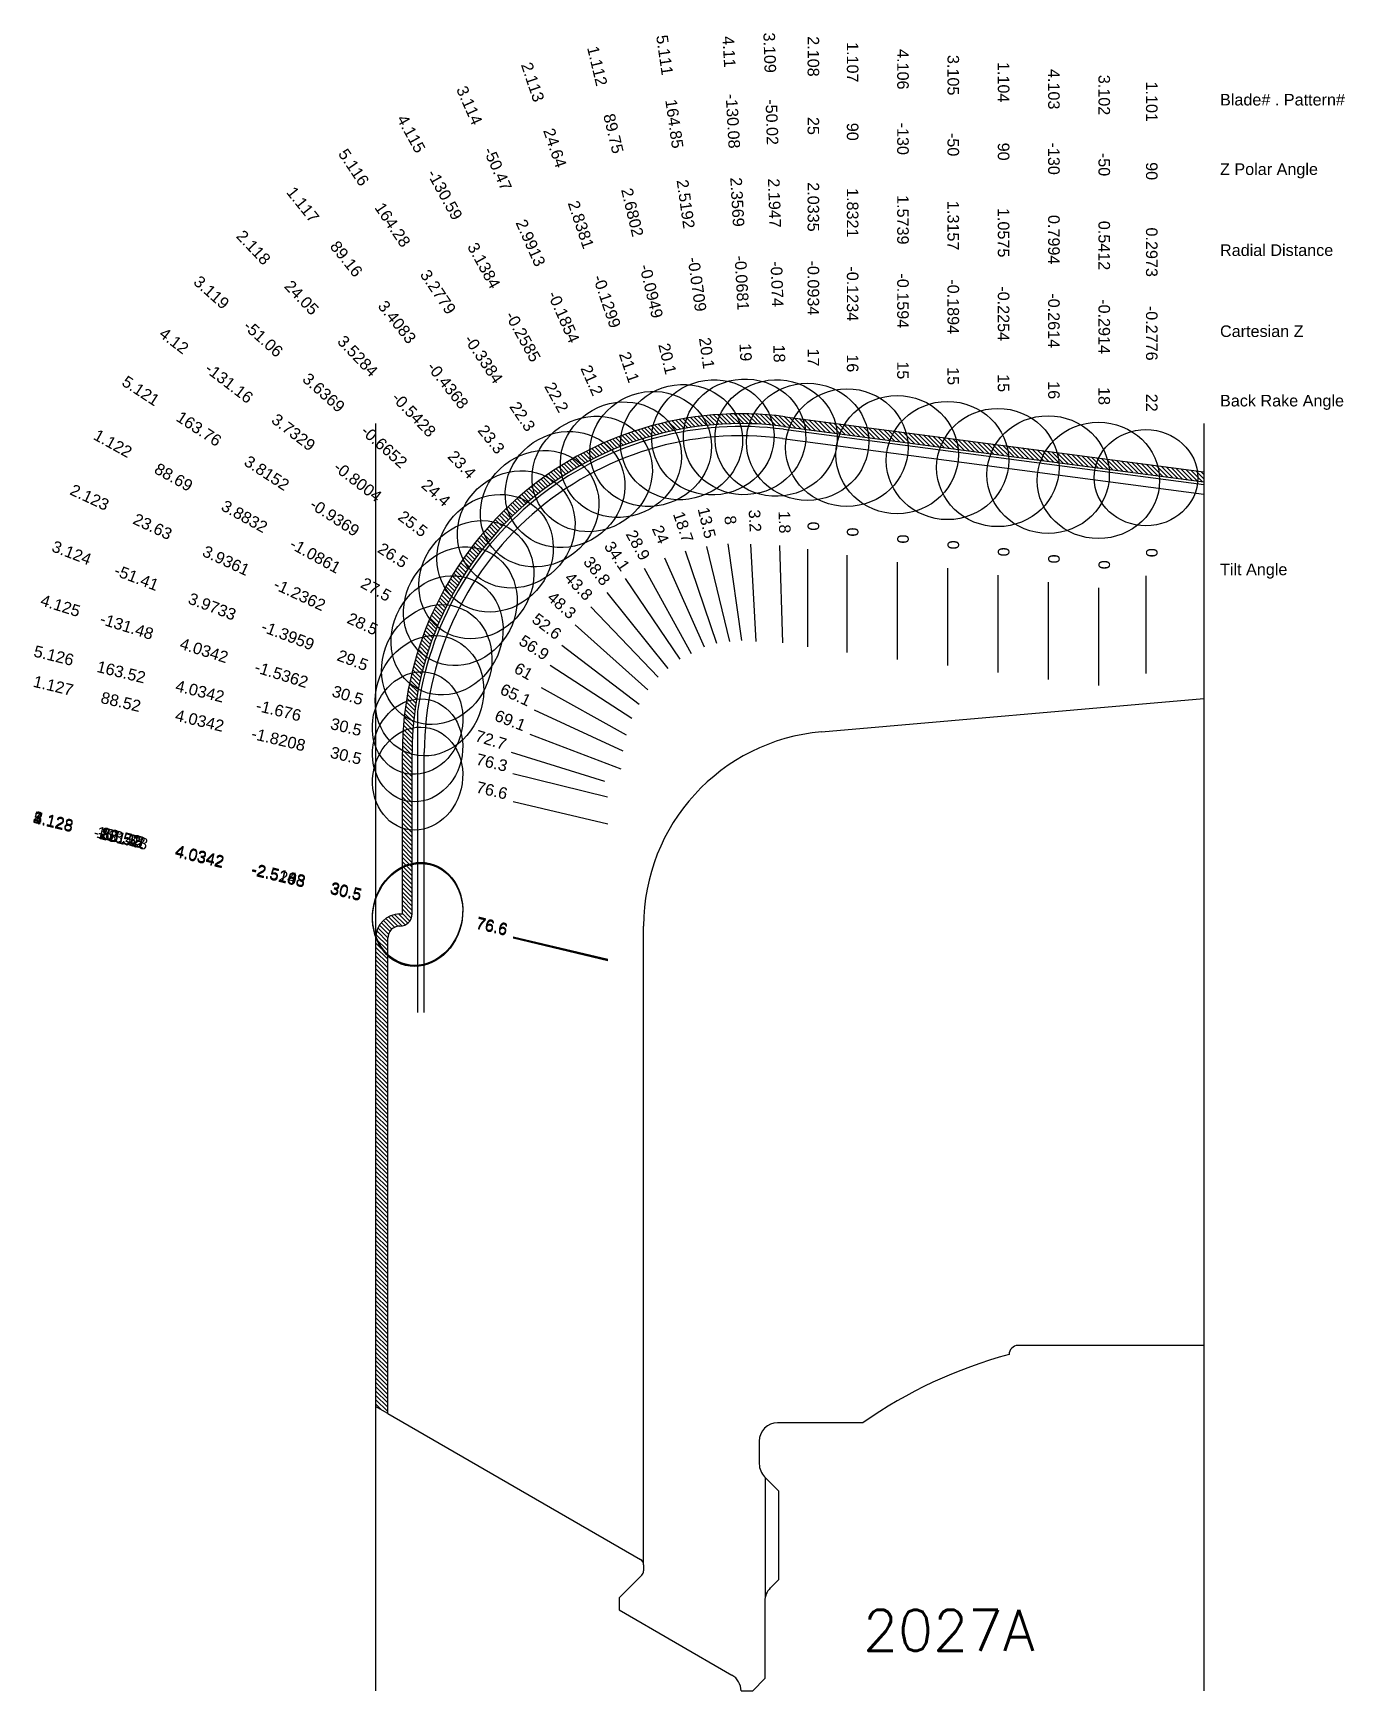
# Model space of a CAD drawing. Header units: inches. Extents: x 29.99 to 36.72, y 11.5 to 20.
import ezdxf
from ezdxf.enums import TextEntityAlignment as Align
from ezdxf.lldxf.tags import DXFTag

# ---------------------------------------------------------------- set-up
doc = ezdxf.new("R2010")
doc.units = ezdxf.units.IN
doc.header["$MEASUREMENT"] = 0
for name, color, linetype in [('Blade_1', 30, 'Continuous'), ('Blade_2', 52, 'Continuous'), ('Blade_3', 92, 'Continuous'), ('Blade_4', 132, 'Continuous'), ('Blade_5', 152, 'Continuous'), ('CDG-38446R1', 7, 'Continuous'), ('CLine', 5, 'CENTER2'), ('Hardmetal', 251, 'Continuous')]:
    doc.layers.add(name, color=color, linetype=linetype)
doc.styles.add('RomanD', font='romand.shx')
doc.styles.get("Standard").update_dxf_attribs({"font": 'arial.ttf'})
tags = doc.linetypes.add('CENTER2', pattern=[1.125, 0.75, -0.125, 0.125, -0.125]).pattern_tags.tags
tags[10:11] = [DXFTag(74, 4), DXFTag(75, 0), DXFTag(340, '0'), DXFTag(46, 0.0), DXFTag(50, 0.0), DXFTag(44, 0.0), DXFTag(45, 0.0)]
tags[8:9] = [DXFTag(74, 4), DXFTag(75, 0), DXFTag(340, '0'), DXFTag(46, 0.0), DXFTag(50, 0.0), DXFTag(44, 0.0), DXFTag(45, 0.0)]
tags[6:7] = [DXFTag(74, 4), DXFTag(75, 0), DXFTag(340, '0'), DXFTag(46, 0.0), DXFTag(50, 0.0), DXFTag(44, 0.0), DXFTag(45, 0.0)]
tags[4:5] = [DXFTag(74, 4), DXFTag(75, 0), DXFTag(340, '0'), DXFTag(46, 0.0), DXFTag(50, 0.0), DXFTag(44, 0.0), DXFTag(45, 0.0)]
tags = doc.linetypes.add('HIDDEN2', pattern=[0.1875, 0.125, -0.0625]).pattern_tags.tags
tags[6:7] = [DXFTag(74, 4), DXFTag(75, 0), DXFTag(340, '0'), DXFTag(46, 0.0), DXFTag(50, 0.0), DXFTag(44, 0.0), DXFTag(45, 0.0)]
tags[4:5] = [DXFTag(74, 4), DXFTag(75, 0), DXFTag(340, '0'), DXFTag(46, 0.0), DXFTag(50, 0.0), DXFTag(44, 0.0), DXFTag(45, 0.0)]

msp = doc.modelspace()

# ---------------------------------------------------------------- hatches: boundary and pattern name
at = {"layer": 'Hardmetal'}
h = msp.add_hatch(dxfattribs=at)
h.set_pattern_fill('ANSI31', color=256, scale=0.125, angle=90)
h.set_pattern_definition([(135, (-6.585199, 3.688603), (-0.0110485435, -0.0110485435), [])])
h.paths.add_polyline_path([(31.8875, 15.4852), (31.875, 15.4852, 0.414214), (31.75, 15.3602), (31.75, 12.9588), (31.8125, 12.9227), (31.8125, 15.3602, -0.414214), (31.875, 15.4227, 0.414214), (31.9375, 15.4852), (31.9375, 16.3125, -0.453094), (33.8453, 17.9856), (36, 17.7019), (36, 17.7523), (33.8518, 18.0351, 0.453094), (31.8875, 16.3125)])

# ---------------------------------------------------------------- linework, layer by layer
for p, q in [((34.0378, 16.4189), (36, 16.5906)), ((33.125, 12.1469), (33.125, 15.4227))]:
    msp.add_line(p, q)
for centre, radius, start in [((34.125, 15.4227), 1, 95), ((31.875, 15.3602), 0.0625, 90)]:
    msp.add_arc(centre, radius, start, 180)
at = {"layer": 'Blade_1'}
for p, q in [((33.4484, 17.3688), (33.565, 16.8826)), ((34.1679, 17.3251), (34.1679, 16.8251)), ((34.9425, 17.2231), (34.9425, 16.7231)), ((35.7027, 17.2189), (35.7027, 16.7189)), ((32.937, 17.1332), (33.2501, 16.7434)), ((32.5992, 16.6466), (33.0365, 16.4042)), ((32.4555, 16.0623), (32.9419, 15.9463)), ((32.4555, 15.3648), (32.9419, 15.2488))]:
    msp.add_line(p, q, dxfattribs=at)
for centre, major_axis, ratio in [((33.3198, 17.9051), (0.3053, 0.0732), 0.939148), ((34.1679, 17.8766), (0.314, 0), 0.961262), ((34.9425, 17.7746), (0.314, 0), 0.965926), ((35.7027, 17.7224), (0.266, 0), 0.927184), ((32.5917, 17.5632), (0.2448, 0.1966), 0.918206), ((32.1168, 16.9139), (0.1522, 0.2746), 0.887023), ((31.9658, 16.1792), (0.0617, 0.2587), 0.861515), ((31.9658, 15.4817), (0.0617, 0.2587), 0.861515)]:
    msp.add_ellipse(centre, major_axis=major_axis, ratio=ratio, dxfattribs=at)
at = {"layer": 'Blade_2'}
for p, q in [((33.3387, 17.3477), (33.499, 16.8741)), ((33.9665, 17.3551), (33.9665, 16.8551)), ((32.8536, 17.0594), (33.1999, 16.6988)), ((32.5643, 16.5319), (33.0179, 16.3217)), ((32.4555, 15.3683), (32.9419, 15.2523))]:
    msp.add_line(p, q, dxfattribs=at)
for centre, major_axis, ratio in [((33.1619, 17.8701), (0.2974, 0.1007), 0.932755), ((33.9665, 17.9066), (0.314, 0), 0.956305), ((32.4716, 17.4572), (0.2265, 0.2175), 0.917792), ((32.0639, 16.7638), (0.132, 0.2849), 0.878779), ((31.9658, 15.4852), (0.0617, 0.2587), 0.861515)]:
    msp.add_ellipse(centre, major_axis=major_axis, ratio=ratio, dxfattribs=at)
at = {"layer": 'Blade_3'}
for p, q in [((33.8227, 17.3748), (33.8385, 16.875)), ((33.2331, 17.3108), (33.4365, 16.8541)), ((34.6843, 17.2591), (34.6843, 16.7591)), ((35.4588, 17.1571), (35.4588, 16.6571)), ((32.7745, 16.9676), (33.1476, 16.6346)), ((32.5419, 16.4073), (33.009, 16.2289)), ((32.4555, 15.3668), (32.9419, 15.2508))]:
    msp.add_line(p, q, dxfattribs=at)
for centre, major_axis, ratio in [((33.8053, 17.926), (0.3138, 0.0099), 0.951011), ((33.0087, 17.8146), (0.2868, 0.1278), 0.932426), ((34.6843, 17.8106), (0.314, 0), 0.965926), ((35.4588, 17.7086), (0.314, 0), 0.951057), ((32.3631, 17.3348), (0.2091, 0.2343), 0.910461), ((32.0267, 16.6041), (0.112, 0.2933), 0.870326), ((31.9658, 15.4837), (0.0617, 0.2587), 0.861515)]:
    msp.add_ellipse(centre, major_axis=major_axis, ratio=ratio, dxfattribs=at)
at = {"layer": 'Blade_4'}
for p, q in [((33.6735, 17.3812), (33.7011, 16.882)), ((34.4261, 17.2891), (34.4261, 16.7891)), ((33.1279, 17.2585), (33.3693, 16.8207)), ((35.2006, 17.1871), (35.2006, 16.6871)), ((32.7049, 16.8642), (33.1019, 16.5602)), ((32.4465, 16.3139), (32.9238, 16.1651)), ((32.4555, 15.3628), (32.9419, 15.2468))]:
    msp.add_line(p, q, dxfattribs=at)
for centre, major_axis, ratio in [((33.6431, 17.9319), (0.3135, 0.0173), 0.945366), ((34.4261, 17.8406), (0.314, 0), 0.965926), ((32.8616, 17.7415), (0.275, 0.1516), 0.925674), ((35.2006, 17.7386), (0.314, 0), 0.961262), ((32.2671, 17.1996), (0.1909, 0.2493), 0.902887), ((31.9658, 16.4638), (0.0792, 0.2539), 0.861515), ((31.9658, 15.4797), (0.0617, 0.2587), 0.861515)]:
    msp.add_ellipse(centre, major_axis=major_axis, ratio=ratio, dxfattribs=at)
at = {"layer": 'Blade_5'}
for p, q in [((33.558, 17.383), (33.628, 16.888)), ((33.0314, 17.205), (33.3118, 16.7911)), ((32.6466, 16.7617), (33.0654, 16.4884)), ((32.4549, 16.2046), (32.9407, 16.086)), ((32.4555, 15.3663), (32.9419, 15.2503))]:
    msp.add_line(p, q, dxfattribs=at)
for centre, major_axis, ratio in [((33.4808, 17.9291), (0.3109, 0.044), 0.939375), ((32.7221, 17.6616), (0.26, 0.1761), 0.925282), ((32.1848, 17.0631), (0.1716, 0.263), 0.895067), ((31.9658, 16.324), (0.0631, 0.2584), 0.861515), ((31.9658, 15.4832), (0.0617, 0.2587), 0.861515)]:
    msp.add_ellipse(centre, major_axis=major_axis, ratio=ratio, dxfattribs=at)
at = {"layer": 'CDG-38446R1', "color": 7, "linetype": 'Continuous'}
for p, q in [((33.8453, 17.9856), (36, 17.7019)), ((31.9375, 15.4852), (31.9375, 16.3125)), ((31.8125, 12.9227), (31.8125, 15.3602)), ((36, 13.2716), (35.0469, 13.2716)), ((31.8125, 12.9227), (33.1094, 12.174)), ((34.25, 12.875), (33.8125, 12.875)), ((33.7188, 12.7812), (33.7188, 12.6638)), ((33.7462, 12.5975), (33.8176, 12.5261)), ((33.8176, 12.5261), (33.8176, 12.0701)), ((33.1158, 12.0933), (33, 11.9775)), ((33.125, 12.1469), (33.125, 12.1154)), ((33.8176, 12.0701), (33.775, 12.0275)), ((33, 11.9775), (33, 11.915)), ((33, 11.915), (33.5781, 11.5812)), ((33.7475, 11.9612), (33.7475, 11.5625)), ((33.625, 11.5), (33.685, 11.5)), ((33.7475, 11.5625), (33.685, 11.5))]:
    msp.add_line(p, q, dxfattribs=at)
at = {"layer": 'CDG-38446R1', "color": 7, "linetype": 'HIDDEN2'}
msp.add_line((33.75, 11.9827), (33.75, 12.5938), dxfattribs=at)
at = {"layer": 'CDG-38446R1', "color": 7, "linetype": 'Continuous'}
for centre, radius, start, end in [((33.625, 16.3125), 1.6875, 82.5, 180), ((31.875, 15.4852), 0.0625, 270, 0), ((35.0469, 13.2247), 0.0469, 90, 180), ((35.6167, 10.9231), 2.3828, 105, 125), ((33.8125, 12.7812), 0.0938, 90, 180), ((33.8125, 12.6638), 0.0937, 180, 225), ((33.0938, 12.1469), 0.0312, 0, 60), ((33.0938, 12.1154), 0.0312, 315, 0), ((33.8413, 11.9612), 0.0938, 135, 180), ((33.5312, 11.5), 0.0937, 0, 60)]:
    msp.add_arc(centre, radius, start, end, dxfattribs=at)
at = {"layer": 'CLine', "color": 1, "linetype": 'HIDDEN2'}
msp.add_line((31.75, 18), (31.75, 11.5), dxfattribs=at)
at = {"layer": 'CLine', "color": 1, "linetype": 'Continuous'}
for p, q in [((33.8433, 17.9707), (36, 17.6868)), ((33.8371, 17.9236), (36, 17.6388)), ((31.9658, 16.523), (31.9658, 14.9794)), ((32, 14.9794), (32, 16.3125))]:
    msp.add_line(p, q, dxfattribs=at)
at = {"layer": 'CLine'}
msp.add_line((36, 18), (36, 11.5), dxfattribs=at)
at = {"layer": 'CLine', "color": 1, "linetype": 'Continuous'}
for radius, end in [(1.6725, 172.7695), (1.625, 180)]:
    msp.add_arc((33.625, 16.3125), radius, 82.5, end, dxfattribs=at)
at = {"layer": 'Hardmetal'}
for p, q in [((33.8518, 18.0351), (36, 17.7523)), ((31.8875, 15.4852), (31.8875, 16.3125)), ((31.875, 15.4852), (31.8875, 15.4852)), ((31.75, 15.3602), (31.75, 12.9588)), ((31.8125, 12.9227), (31.75, 12.9588))]:
    msp.add_line(p, q, dxfattribs=at)
for centre, radius, start in [((33.625, 16.3125), 1.7375, 82.5), ((31.875, 15.3602), 0.125, 90)]:
    msp.add_arc(centre, radius, start, 180, dxfattribs=at)

# ---------------------------------------------------------------- texts
at = {"insert": (34.2507, 11.9155), "char_height": 0.209641, "attachment_point": 1, "style": 'RomanD'}
msp.add_mtext_dynamic_manual_height_columns('{\\Fromans|c0;\\C3;2027A}', width=1.947301, gutter_width=1.0482, heights=[0], dxfattribs=at)
at = {"layer": 'Blade_1'}
for s, height, rotation, p in [('1.112', 0.05937, 283.48489, (32.8589, 19.8271)), ('1.107', 0.05937, 270, (34.1679, 19.8531)), ('1.104', 0.05937, 270, (34.9425, 19.7511)), ('1.101', 0.05937, 270, (35.7027, 19.6509)), ('89.75', 0.05937, 283.48489, (32.942, 19.4807)), ('90', 0.05937, 270, (34.1679, 19.4968)), ('90', 0.05937, 270, (34.9425, 19.3948)), ('90', 0.05937, 270, (35.7027, 19.2947)), ('1.117', 0.05937, 308.77102, (31.354, 19.1042)), ('2.6802', 0.05937, 283.48489, (33.0389, 19.0765)), ('1.8321', 0.05937, 270, (34.1679, 19.0812)), ('1.0575', 0.05937, 270, (34.9425, 18.9792)), ('0.2973', 0.05937, 270, (35.7027, 18.879)), ('89.16', 0.05937, 308.77102, (31.5771, 18.8264)), ('-0.0949', 0.05937, 283.48489, (33.1358, 18.6723)), ('-0.1234', 0.05937, 270, (34.1679, 18.6656)), ('3.4083', 0.05937, 308.77102, (31.8373, 18.5024)), ('-0.2254', 0.05937, 270, (34.9425, 18.5636)), ('-0.2776', 0.05937, 270, (35.7027, 18.4634)), ('20.1', 0.05937, 283.48489, (33.2189, 18.3259)), ('-0.4368', 0.05937, 308.77102, (32.0976, 18.1783)), ('16', 0.05937, 270, (34.1679, 18.3093)), ('15', 0.05937, 270, (34.9425, 18.2073)), ('22', 0.05937, 270, (35.7027, 18.1072)), ('1.122', 0.05937, 331.0044, (30.388, 17.872)), ('23.3', 0.05937, 308.77102, (32.3207, 17.9006)), ('88.69', 0.05937, 331.0044, (30.6996, 17.6993)), ('3.8832', 0.05937, 331.0044, (31.0632, 17.4978)), ('13.5', 0.05937, 283.48489, (33.4207, 17.4843)), ('0', 0.0594, 270, (34.1679, 17.4438)), ('-1.0861', 0.05937, 331.0044, (31.4267, 17.2964)), ('0', 0.0594, 270, (34.9425, 17.3418)), ('0', 0.0594, 270, (35.7027, 17.3377)), ('38.8', 0.05937, 308.77102, (32.8627, 17.2258)), ('27.5', 0.05937, 331.0044, (31.7383, 17.1237)), ('61', 0.05937, 331.0044, (32.4953, 16.7041)), ('1.127', 0.05937, 346.5805, (30.0899, 16.6268)), ('88.52', 0.05937, 346.5805, (30.4365, 16.5441)), ('4.0342', 0.05937, 346.5805, (30.8407, 16.4476)), ('-1.8208', 0.05937, 346.5805, (31.245, 16.3512)), ('30.5', 0.05937, 346.5805, (31.5915, 16.2685)), ('76.6', 0.05937, 346.5805, (32.34, 16.0899)), ('1.128', 0.05937, 346.5805, (30.0899, 15.9293)), ('88.52', 0.05937, 346.5805, (30.4365, 15.8466)), ('4.0342', 0.05937, 346.5805, (30.8407, 15.7501)), ('-2.5183', 0.05937, 346.5805, (31.245, 15.6537)), ('30.5', 0.05937, 346.5805, (31.5915, 15.571)), ('76.6', 0.05937, 346.5805, (32.34, 15.3924))]:
    msp.add_text(s, height=height, rotation=rotation, dxfattribs=at).set_placement(p, align=Align.CENTER)
at = {"layer": 'Blade_2'}
for s, height, rotation, p in [('2.108', 0.05937, 270, (33.9665, 19.8831)), ('2.113', 0.05937, 288.69822, (32.5283, 19.7423)), ('25', 0.05937, 270, (33.9665, 19.5268)), ('24.64', 0.05937, 288.69822, (32.6425, 19.4048)), ('2.0335', 0.05937, 270, (33.9665, 19.1112)), ('2.8381', 0.05937, 288.69822, (32.7757, 19.0111)), ('2.118', 0.05937, 313.84057, (31.1026, 18.8828)), ('-0.0934', 0.05937, 270, (33.9665, 18.6956)), ('24.05', 0.05937, 313.84057, (31.3493, 18.6258)), ('-0.1299', 0.05937, 288.69822, (32.909, 18.6175)), ('3.5284', 0.05937, 313.84057, (31.6372, 18.3261)), ('21.1', 0.05937, 288.69822, (33.0232, 18.28)), ('17', 0.05937, 270, (33.9665, 18.3393)), ('-0.5428', 0.05937, 313.84057, (31.9251, 18.0263)), ('23.4', 0.05937, 313.84057, (32.1718, 17.7693)), ('2.123', 0.05937, 335.13502, (30.2706, 17.5949)), ('23.63', 0.05937, 335.13502, (30.5938, 17.4451)), ('18.7', 0.05937, 288.69822, (33.3006, 17.4602)), ('0', 0.0594, 270, (33.9665, 17.4738)), ('3.9361', 0.05937, 335.13502, (30.9709, 17.2703)), ('-1.2362', 0.05937, 335.13502, (31.348, 17.0956)), ('43.8', 0.05937, 313.84057, (32.7713, 17.1451)), ('28.5', 0.05937, 335.13502, (31.6713, 16.9458)), ('65.1', 0.05937, 335.13502, (32.4565, 16.5818)), ('2.128', 0.05937, 346.5805, (30.0899, 15.9328)), ('23.52', 0.05937, 346.5805, (30.4365, 15.8501)), ('4.0342', 0.05937, 346.5805, (30.8407, 15.7536)), ('-2.5148', 0.05937, 346.5805, (31.245, 15.6572)), ('30.5', 0.05937, 346.5805, (31.5915, 15.5745)), ('76.6', 0.05937, 346.5805, (32.34, 15.3959))]:
    msp.add_text(s, height=height, rotation=rotation, dxfattribs=at).set_placement(p, align=Align.CENTER)
at = {"layer": 'Blade_3'}
for s, height, rotation, p in [('3.109', 0.05937, 271.81165, (33.7428, 19.9015)), ('3.105', 0.05937, 270, (34.6843, 19.7871)), ('3.114', 0.05937, 294.00867, (32.2045, 19.6201)), ('3.102', 0.05937, 270, (35.4588, 19.6851)), ('-50.02', 0.05937, 271.81165, (33.7541, 19.5454)), ('-50', 0.05937, 270, (34.6843, 19.4308)), ('-50.47', 0.05937, 294.00867, (32.3495, 19.2947)), ('-50', 0.05937, 270, (35.4588, 19.3288)), ('2.1947', 0.05937, 271.81165, (33.7672, 19.13)), ('1.3157', 0.05937, 270, (34.6843, 19.0152)), ('2.9913', 0.05937, 294.00867, (32.5186, 18.915)), ('0.5412', 0.05937, 270, (35.4588, 18.9132)), ('-0.074', 0.05937, 271.81165, (33.7803, 18.7146)), ('3.119', 0.05937, 318.25118, (30.8885, 18.6509)), ('-0.1894', 0.05937, 270, (34.6843, 18.5996)), ('-0.1854', 0.05937, 294.00867, (32.6877, 18.5353)), ('-0.2914', 0.05937, 270, (35.4588, 18.4976)), ('-51.06', 0.05937, 318.25118, (31.1543, 18.4137)), ('18', 0.05937, 271.81165, (33.7916, 18.3585)), ('21.2', 0.05937, 294.00867, (32.8326, 18.2099)), ('15', 0.05937, 270, (34.6843, 18.2433)), ('3.6369', 0.05937, 318.25118, (31.4644, 18.1369)), ('18', 0.05937, 270, (35.4588, 18.1413)), ('-0.6652', 0.05937, 318.25118, (31.7744, 17.8602)), ('24.4', 0.05937, 318.25118, (32.0402, 17.623)), ('1.8', 0.05937, 271.81165, (33.819, 17.4935)), ('24', 0.05937, 294.00867, (33.1848, 17.4193)), ('3.124', 0.05937, 339.0936, (30.1803, 17.3094)), ('0', 0.0594, 270, (34.6843, 17.3778)), ('-51.41', 0.05937, 339.0936, (30.5131, 17.1823)), ('0', 0.0594, 270, (35.4588, 17.2758)), ('3.9733', 0.05937, 339.0936, (30.9014, 17.034)), ('48.3', 0.05937, 318.25118, (32.686, 17.0466)), ('-1.3959', 0.05937, 339.0936, (31.2896, 16.8856)), ('29.5', 0.05937, 339.0936, (31.6224, 16.7585)), ('69.1', 0.05937, 339.0936, (32.4309, 16.4497)), ('3.128', 0.05937, 346.5805, (30.0899, 15.9313)), ('-51.48', 0.05937, 346.5805, (30.4365, 15.8486)), ('4.0342', 0.05937, 346.5805, (30.8407, 15.7521)), ('-2.5163', 0.05937, 346.5805, (31.245, 15.6557)), ('30.5', 0.05937, 346.5805, (31.5915, 15.573)), ('76.6', 0.05937, 346.5805, (32.34, 15.3944))]:
    msp.add_text(s, height=height, rotation=rotation, dxfattribs=at).set_placement(p, align=Align.CENTER)
at = {"layer": 'Blade_4'}
for s, height, rotation, p in [('4.11', 0.05937, 273.16083, (33.5341, 19.9054)), ('4.106', 0.05937, 270, (34.4261, 19.8171)), ('4.103', 0.05937, 270, (35.2006, 19.7151)), ('-130.08', 0.05937, 273.16083, (33.5538, 19.5497)), ('4.115', 0.05937, 298.87182, (31.9072, 19.4723)), ('-130', 0.05937, 270, (34.4261, 19.4608)), ('-130', 0.05937, 270, (35.2006, 19.3588)), ('-130.59', 0.05937, 298.87182, (32.0793, 19.1604)), ('2.3569', 0.05937, 273.16083, (33.5767, 19.1347)), ('1.5739', 0.05937, 270, (34.4261, 19.0452)), ('0.7994', 0.05937, 270, (35.2006, 18.9432)), ('3.1384', 0.05937, 298.87182, (32.2799, 18.7964)), ('-0.0681', 0.05937, 273.16083, (33.5996, 18.7197)), ('-0.1594', 0.05937, 270, (34.4261, 18.6296)), ('-0.2614', 0.05937, 270, (35.2006, 18.5276)), ('-0.2585', 0.05937, 298.87182, (32.4806, 18.4324)), ('4.12', 0.05937, 322.55018, (30.698, 18.4014)), ('19', 0.05937, 273.16083, (33.6192, 18.364)), ('-131.16', 0.05937, 322.55018, (30.9808, 18.1848)), ('15', 0.05937, 270, (34.4261, 18.2733)), ('22.2', 0.05937, 298.87182, (32.6526, 18.1205)), ('16', 0.05937, 270, (35.2006, 18.1713)), ('3.7329', 0.05937, 322.55018, (31.3108, 17.9321)), ('-0.8004', 0.05937, 322.55018, (31.6407, 17.6794)), ('25.5', 0.05937, 322.55018, (31.9235, 17.4627)), ('3.2', 0.05937, 273.16083, (33.667, 17.4998)), ('28.9', 0.05937, 298.87182, (33.0705, 17.3625)), ('0', 0.0594, 270, (34.4261, 17.4078)), ('0', 0.0594, 270, (35.2006, 17.3058)), ('4.125', 0.05937, 342.6805, (30.1247, 17.0379)), ('-131.48', 0.05937, 342.6805, (30.4648, 16.9319)), ('52.6', 0.05937, 322.55018, (32.6106, 16.9365)), ('4.0342', 0.05937, 342.6805, (30.8616, 16.8081)), ('-1.5362', 0.05937, 342.6805, (31.2584, 16.6844)), ('30.5', 0.05937, 342.6805, (31.5985, 16.5783)), ('72.7', 0.05937, 342.6805, (32.3331, 16.3493)), ('4.128', 0.05937, 346.5805, (30.0899, 15.9273)), ('-131.48', 0.05937, 346.5805, (30.4365, 15.8446)), ('4.0342', 0.05937, 346.5805, (30.8407, 15.7481)), ('-2.5203', 0.05937, 346.5805, (31.245, 15.6517)), ('30.5', 0.05937, 346.5805, (31.5915, 15.569)), ('76.6', 0.05937, 346.5805, (32.34, 15.3904))]:
    msp.add_text(s, height=height, rotation=rotation, dxfattribs=at).set_placement(p, align=Align.CENTER)
at = {"layer": 'Blade_5'}
for s, height, rotation, p in [('5.111', 0.05937, 278.04908, (33.204, 19.8861)), ('164.85', 0.05937, 278.04908, (33.2539, 19.5334)), ('5.116', 0.05937, 304.11614, (31.6135, 19.2979)), ('2.5192', 0.05937, 278.04908, (33.3121, 19.1219)), ('164.28', 0.05937, 304.11614, (31.8133, 19.003)), ('-0.0709', 0.05937, 278.04908, (33.3703, 18.7103)), ('3.2779', 0.05937, 304.11614, (32.0464, 18.6589)), ('-0.3384', 0.05937, 304.11614, (32.2796, 18.3148)), ('20.1', 0.05937, 278.04908, (33.4202, 18.3576)), ('5.121', 0.05937, 326.87226, (30.5296, 18.1433)), ('22.3', 0.05937, 304.11614, (32.4794, 18.0199)), ('163.76', 0.05937, 326.87226, (30.8279, 17.9486)), ('3.8152', 0.05937, 326.87226, (31.176, 17.7214)), ('-0.9369', 0.05937, 326.87226, (31.524, 17.4943)), ('8', 0.0594, 278.04908, (33.5414, 17.5006)), ('26.5', 0.05937, 326.87226, (31.8224, 17.2996)), ('34.1', 0.05937, 304.11614, (32.9648, 17.3033)), ('5.126', 0.05937, 346.2805, (30.0923, 16.7814)), ('56.9', 0.05937, 326.87226, (32.5472, 16.8266)), ('163.52', 0.05937, 346.2805, (30.4384, 16.6969)), ('4.0342', 0.05937, 346.2805, (30.8422, 16.5983)), ('-1.676', 0.05937, 346.2805, (31.2459, 16.4997)), ('30.5', 0.05937, 346.2805, (31.592, 16.4152)), ('76.3', 0.05937, 346.2805, (32.3396, 16.2327)), ('5.128', 0.05937, 346.5805, (30.0899, 15.9308)), ('163.52', 0.05937, 346.5805, (30.4365, 15.8481)), ('4.0342', 0.05937, 346.5805, (30.8407, 15.7516)), ('-2.5168', 0.05937, 346.5805, (31.245, 15.6552)), ('30.5', 0.05937, 346.5805, (31.5915, 15.5725)), ('76.6', 0.05937, 346.5805, (32.34, 15.3939))]:
    msp.add_text(s, height=height, rotation=rotation, dxfattribs=at).set_placement(p, align=Align.CENTER)
for s, height, p in [('Blade# . Pattern#', 0.059375, (36.0826, 19.6613)), ('Z Polar Angle', 0.059375, (36.0826, 19.3051)), ('Radial Distance', 0.059375, (36.0826, 18.8895)), ('Cartesian Z', 0.059375, (36.0826, 18.4738)), ('Back Rake Angle', 0.059375, (36.0826, 18.1176)), ('Tilt Angle', 0.05937, (36.0826, 17.2521))]:
    msp.add_text(s, height=height, dxfattribs=at).set_placement(p, align=Align.MIDDLE_LEFT)

doc.saveas('drawing.dxf')
